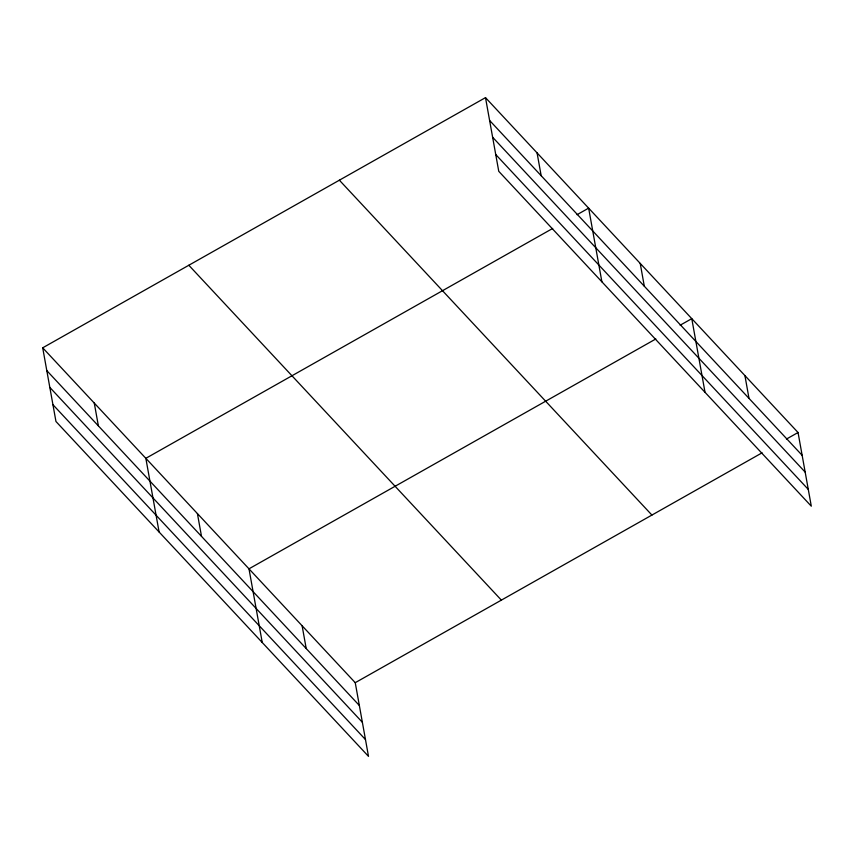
<?xml version="1.0" encoding="UTF-8"?>
<svg xmlns="http://www.w3.org/2000/svg" width="854" height="854" viewBox="0 0 854 854"><rect width="100%" height="100%" fill="white"/><g stroke="black" fill="none" stroke-linecap="round" stroke-linejoin="round"><path stroke-width="1.28" d="M42.7 347.813L355.243 682.688L368.501 756.366L55.958 421.492L42.7 347.813L485.499 97.634L798.042 432.508L811.3 506.187L498.757 171.312L485.499 97.634M552.687 228.456L145.842 458.32L159.1 531.999M577.037 214.696L588.641 208.141L601.889 281.82M655.829 338.963L248.984 568.828L262.242 642.507M680.179 325.203L691.772 318.659L705.03 392.328M355.243 682.688L762.088 452.823M786.449 439.063L798.042 432.508M489.598 120.457L802.152 455.331M492.619 137.238L805.173 472.113M495.736 154.531L808.279 489.406M339.369 180.194L651.922 515.069M188.819 265.252L501.373 600.127M46.81 370.625L359.353 705.5M49.831 387.417L362.374 722.292M52.937 404.7L365.48 739.575M744.912 375.579L749.011 398.402M640.212 263.395L644.311 286.218M537.07 152.887L541.169 175.71M302.113 625.758L306.223 648.57M197.413 513.574L201.512 536.387M94.271 403.067L98.381 425.879"/></g></svg>
